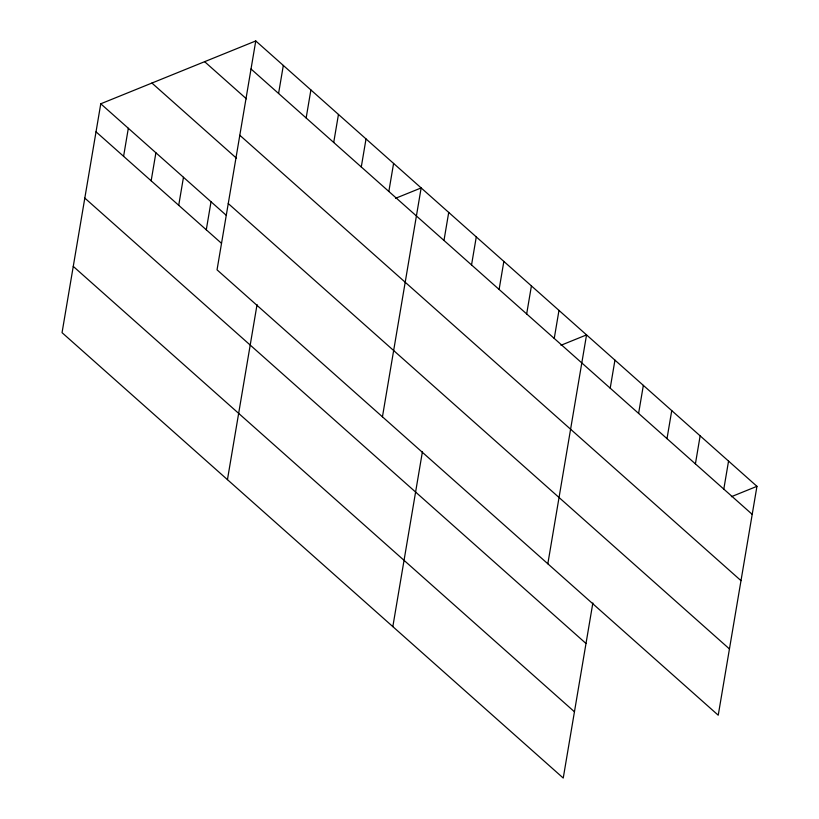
<?xml version="1.0" encoding="UTF-8"?>
<svg xmlns="http://www.w3.org/2000/svg" width="819" height="819" viewBox="0 0 819 819"><rect width="100%" height="100%" fill="white"/><g stroke="black" fill="none" stroke-linecap="round" stroke-linejoin="round"><path stroke-width="1.23" d="M255.763 40.95L217.045 269.84L718.232 715.212L756.951 486.332L255.763 40.95L100.768 103.788L62.049 332.668L563.237 778.05L592.854 602.979M123.587 156.316L128.327 128.276M151.157 180.815L155.897 152.774M178.716 205.303L183.466 177.273M206.286 229.801L211.026 201.771M278.583 93.479L283.323 65.448M227.447 479.647L257.053 304.576M306.152 117.977L310.892 89.947M333.712 142.475L338.462 114.435M361.281 166.974L366.021 138.933M388.841 191.462L393.591 163.431M382.442 416.81L421.15 187.93L395.577 198.29M443.98 240.458L448.72 212.418M392.833 626.617L422.45 451.545M471.539 264.957L476.279 236.916M499.109 289.445L503.849 261.415M526.668 313.943L531.418 285.913M554.238 338.442L558.978 310.401M547.829 563.789L586.547 334.899L560.974 345.27M610.206 388.175L614.946 360.135M638.605 413.411L643.345 385.38M667.004 438.646L671.744 410.616M695.403 463.892L700.143 435.851M723.801 489.127L728.552 461.087M731.377 496.693L756.951 486.332M251.023 68.991L752.211 514.363M204.617 61.681L246.437 98.853M239.813 135.268L740.99 580.651M151.914 83.047L236.507 158.231M228.255 203.552L729.442 648.935M100.768 103.788L226.239 215.284M96.028 131.818L221.488 243.315M84.818 198.096L585.994 643.478M73.26 266.39L574.447 711.772"/></g></svg>
